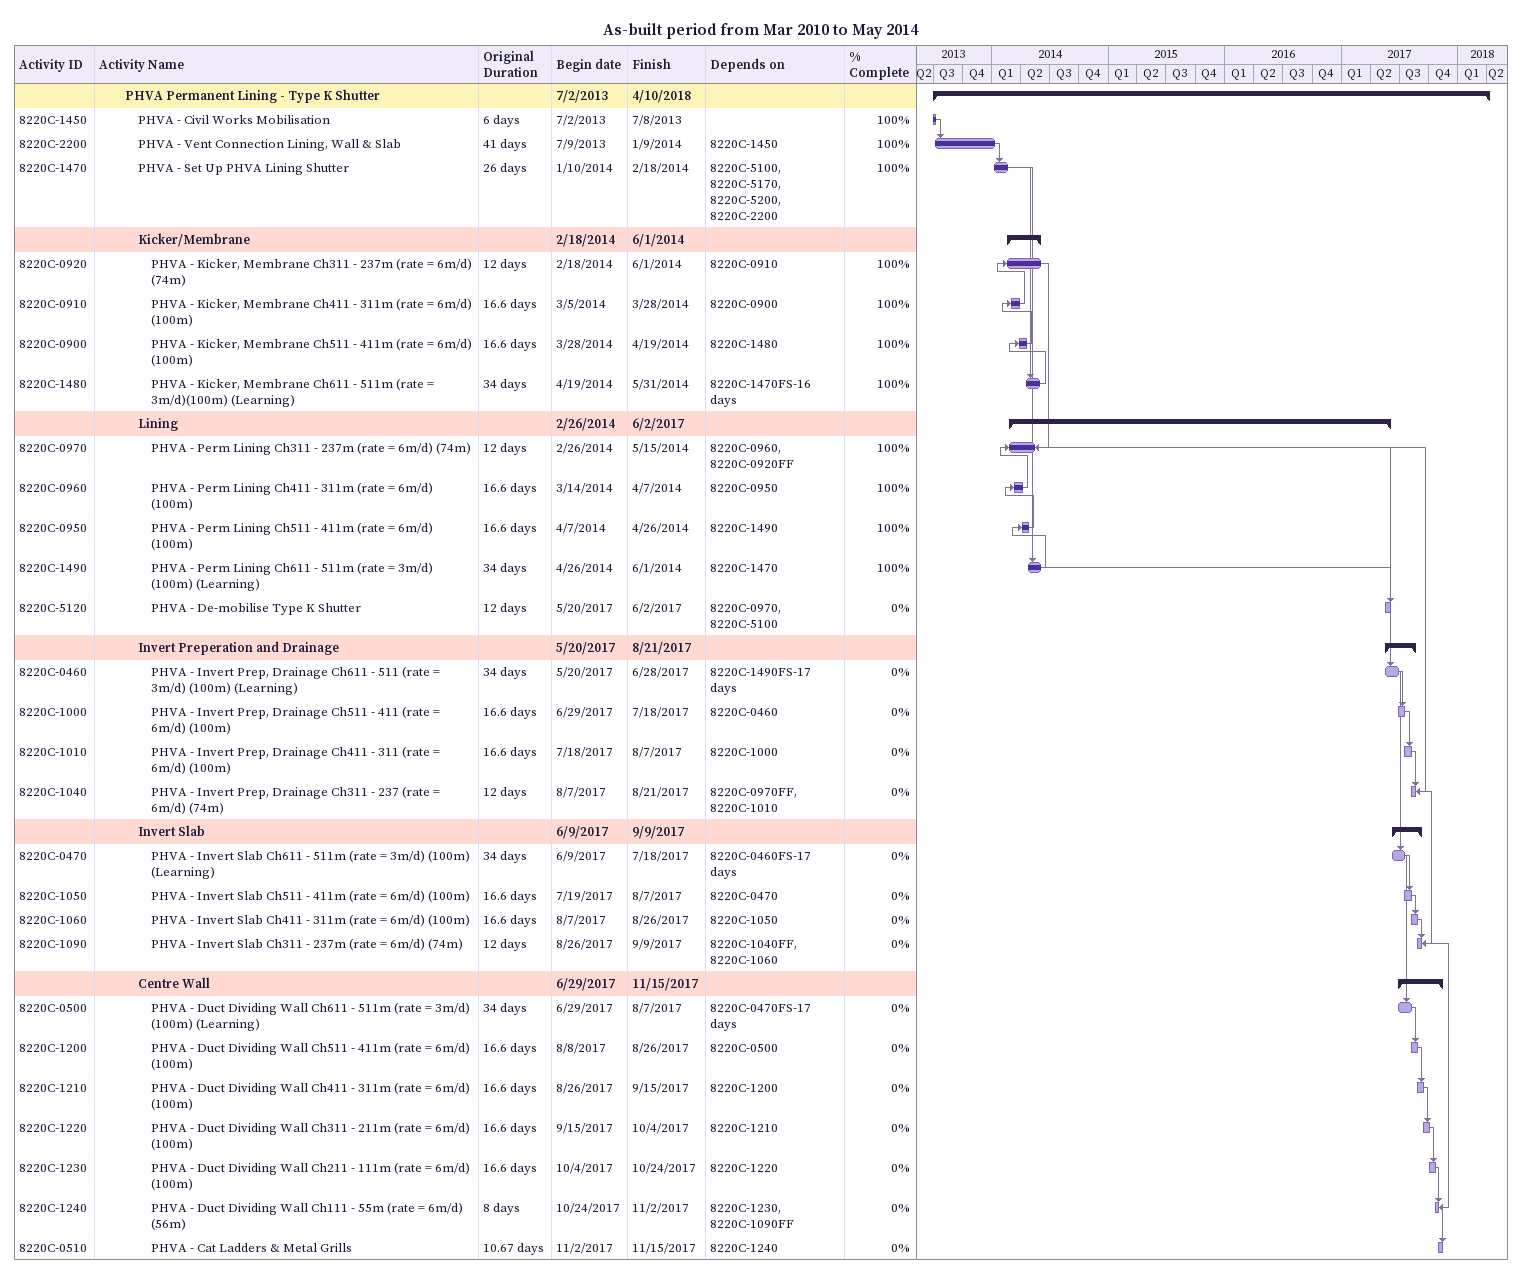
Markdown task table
As-built period from Mar 2010 to May 2014

| ID | Level | Task | Original duration | Start | Finish | Predecessors | % complete |
|---|---|---|---|---|---|---|---|
|  | 3 | **PHVA Permanent Lining - Type K Shutter** |  | 2013-07-02 | 2018-04-10 |  |  |
| 8220C-1450 | 4 | PHVA - Civil Works Mobilisation | 6d | 2013-07-02 | 2013-07-08 |  | 100 |
| 8220C-2200 | 4 | PHVA - Vent Connection Lining, Wall & Slab | 41d | 2013-07-09 | 2014-01-09 | 8220C-1450 | 100 |
| 8220C-1470 | 4 | PHVA - Set Up PHVA Lining Shutter | 26d | 2014-01-10 | 2014-02-18 | 8220C-5100, 8220C-5170, 8220C-5200, 8220C-2200 | 100 |
|  | 4 | **Kicker/Membrane** |  | 2014-02-18 | 2014-06-01 |  |  |
| 8220C-0920 | 5 | PHVA - Kicker, Membrane Ch311 - 237m (rate = 6m/d) (74m) | 12d | 2014-02-18 | 2014-06-01 | 8220C-0910 | 100 |
| 8220C-0910 | 5 | PHVA - Kicker, Membrane Ch411 - 311m (rate = 6m/d) (100m) | 16.6d | 2014-03-05 | 2014-03-28 | 8220C-0900 | 100 |
| 8220C-0900 | 5 | PHVA - Kicker, Membrane Ch511 - 411m (rate = 6m/d) (100m) | 16.6d | 2014-03-28 | 2014-04-19 | 8220C-1480 | 100 |
| 8220C-1480 | 5 | PHVA - Kicker, Membrane Ch611 - 511m (rate = 3m/d)(100m) (Learning) | 34d | 2014-04-19 | 2014-05-31 | 8220C-1470FS-16d | 100 |
|  | 4 | **Lining** |  | 2014-02-26 | 2017-06-02 |  |  |
| 8220C-0970 | 5 | PHVA - Perm Lining Ch311 - 237m (rate = 6m/d) (74m) | 12d | 2014-02-26 | 2014-05-15 | 8220C-0960, 8220C-0920FF | 100 |
| 8220C-0960 | 5 | PHVA - Perm Lining Ch411 - 311m (rate = 6m/d) (100m) | 16.6d | 2014-03-14 | 2014-04-07 | 8220C-0950 | 100 |
| 8220C-0950 | 5 | PHVA - Perm Lining Ch511 - 411m (rate = 6m/d) (100m) | 16.6d | 2014-04-07 | 2014-04-26 | 8220C-1490 | 100 |
| 8220C-1490 | 5 | PHVA - Perm Lining Ch611 - 511m (rate = 3m/d) (100m) (Learning) | 34d | 2014-04-26 | 2014-06-01 | 8220C-1470 | 100 |
| 8220C-5120 | 5 | PHVA - De-mobilise Type K Shutter | 12d | 2017-05-20 | 2017-06-02 | 8220C-0970, 8220C-5100 | 0 |
|  | 4 | **Invert Preperation and Drainage** |  | 2017-05-20 | 2017-08-21 |  |  |
| 8220C-0460 | 5 | PHVA - Invert Prep, Drainage Ch611 - 511 (rate = 3m/d) (100m) (Learning) | 34d | 2017-05-20 | 2017-06-28 | 8220C-1490FS-17d | 0 |
| 8220C-1000 | 5 | PHVA - Invert Prep, Drainage Ch511 - 411 (rate = 6m/d) (100m) | 16.6d | 2017-06-29 | 2017-07-18 | 8220C-0460 | 0 |
| 8220C-1010 | 5 | PHVA - Invert Prep, Drainage Ch411 - 311 (rate = 6m/d) (100m) | 16.6d | 2017-07-18 | 2017-08-07 | 8220C-1000 | 0 |
| 8220C-1040 | 5 | PHVA - Invert Prep, Drainage Ch311 - 237 (rate = 6m/d) (74m) | 12d | 2017-08-07 | 2017-08-21 | 8220C-0970FF, 8220C-1010 | 0 |
|  | 4 | **Invert Slab** |  | 2017-06-09 | 2017-09-09 |  |  |
| 8220C-0470 | 5 | PHVA - Invert Slab Ch611 - 511m (rate = 3m/d) (100m) (Learning) | 34d | 2017-06-09 | 2017-07-18 | 8220C-0460FS-17d | 0 |
| 8220C-1050 | 5 | PHVA - Invert Slab Ch511 - 411m (rate = 6m/d) (100m) | 16.6d | 2017-07-19 | 2017-08-07 | 8220C-0470 | 0 |
| 8220C-1060 | 5 | PHVA - Invert Slab Ch411 - 311m (rate = 6m/d) (100m) | 16.6d | 2017-08-07 | 2017-08-26 | 8220C-1050 | 0 |
| 8220C-1090 | 5 | PHVA - Invert Slab Ch311 - 237m (rate = 6m/d) (74m) | 12d | 2017-08-26 | 2017-09-09 | 8220C-1040FF, 8220C-1060 | 0 |
|  | 4 | **Centre Wall** |  | 2017-06-29 | 2017-11-15 |  |  |
| 8220C-0500 | 5 | PHVA - Duct Dividing Wall Ch611 - 511m (rate = 3m/d) (100m) (Learning) | 34d | 2017-06-29 | 2017-08-07 | 8220C-0470FS-17d | 0 |
| 8220C-1200 | 5 | PHVA - Duct Dividing Wall Ch511 - 411m (rate = 6m/d) (100m) | 16.6d | 2017-08-08 | 2017-08-26 | 8220C-0500 | 0 |
| 8220C-1210 | 5 | PHVA - Duct Dividing Wall Ch411 - 311m (rate = 6m/d) (100m) | 16.6d | 2017-08-26 | 2017-09-15 | 8220C-1200 | 0 |
| 8220C-1220 | 5 | PHVA - Duct Dividing Wall Ch311 - 211m (rate = 6m/d) (100m) | 16.6d | 2017-09-15 | 2017-10-04 | 8220C-1210 | 0 |
| 8220C-1230 | 5 | PHVA - Duct Dividing Wall Ch211 - 111m (rate = 6m/d) (100m) | 16.6d | 2017-10-04 | 2017-10-24 | 8220C-1220 | 0 |
| 8220C-1240 | 5 | PHVA - Duct Dividing Wall Ch111 - 55m (rate = 6m/d) (56m) | 8d | 2017-10-24 | 2017-11-02 | 8220C-1230, 8220C-1090FF | 0 |
| 8220C-0510 | 5 | PHVA - Cat Ladders & Metal Grills | 10.67d | 2017-11-02 | 2017-11-15 | 8220C-1240 | 0 |
